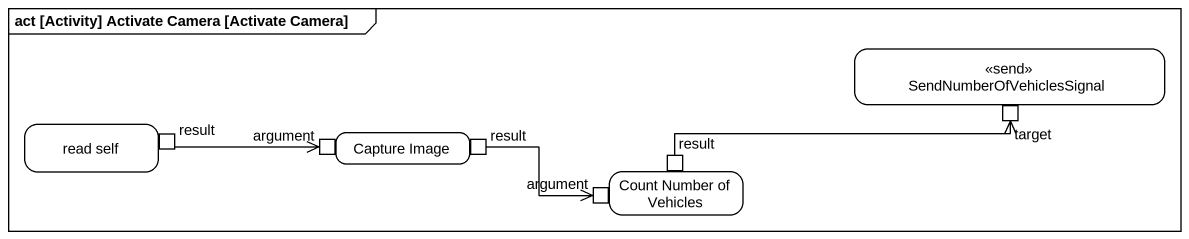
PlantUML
@startuml
mainframe act [Activity] Activate Camera [Activate Camera]
hide empty description
state SendNumberOfVehiclesSignal <<send>> {
  state target <<inputPin>>
}
state "read self" as read_self {
  state result <<outputPin>>
}
state "Capture Image" as Capture_Image {
  state argument <<inputPin>>
  state "result" as result_2 <<outputPin>>
}
state "Count Number of Vehicles" as Count_Number_of_Vehicles {
  state "result" as result_3 <<outputPin>>
  state "argument" as argument_2 <<inputPin>>
}
result -right-> argument
result_2 -right-> argument_2
result_3 -right-> target
@enduml
